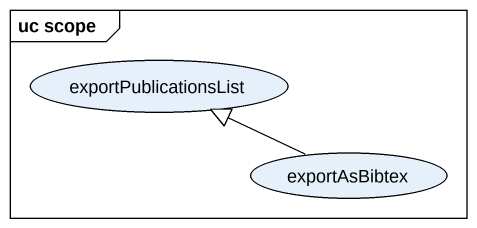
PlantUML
@startuml
mainframe uc scope
usecase exportPublicationsList
usecase exportAsBibtex
exportAsBibtex -left-|> exportPublicationsList
@enduml
